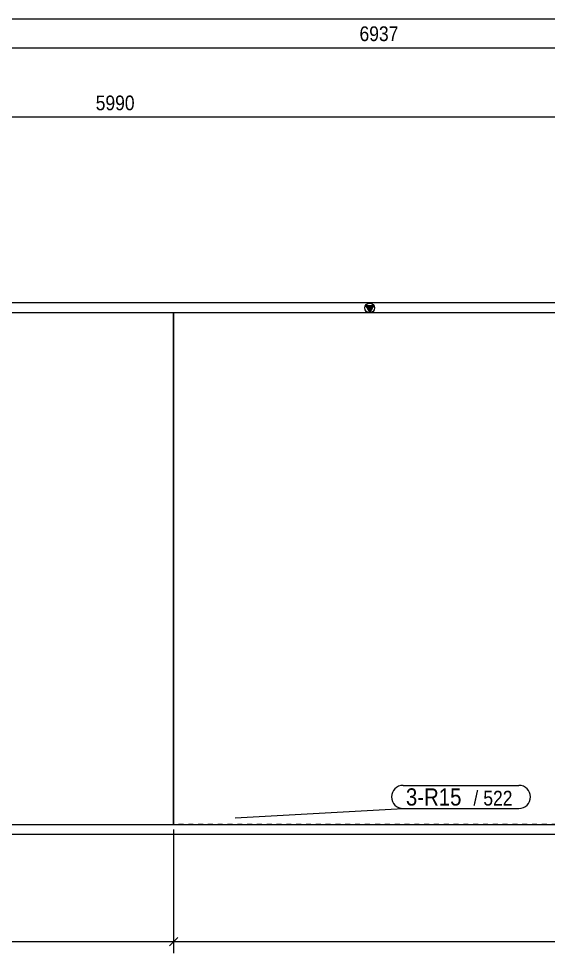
# Model space of a CAD drawing. Header units: millimetres. Extents: x 2 to 825, y 1 to 579.
# Drawn here: x 113 to 221, y 207.5 to 397.9 of the extents above; entities that cross this region are included whole.
import ezdxf

# ---------------------------------------------------------------- set-up
doc = ezdxf.new("R2010")
doc.units = ezdxf.units.MM
doc.linetypes.add('XKITLINE00', pattern=[0])
doc.linetypes.add('XKITLINE01', pattern=[4, 1, -1, 1, -1])
for name, color, linetype, lineweight in [('Dimensions', 7, 'Continuous', 0), ('Part', 2, 'Continuous', 0), ('PartMark', 7, 'Continuous', 0)]:
    doc.layers.add(name, color=color, linetype=linetype, lineweight=lineweight)
doc.styles.add('ARIAL', font='ARIAL.TTF')

# ---------------------------------------------------------------- blocks, each defined once
blk = doc.blocks.new('*A8')
at = {"layer": 'Part'}
blk.add_hatch(color=2, dxfattribs=at).paths.add_polyline_path([(183.82, 339.51), (185.42, 339.51), (184.62, 338.11)], flags=17)
at = {"layer": 'Part', "color": 2, "linetype": 'XKITLINE00', "lineweight": 0}
for p, q in [((184.62, 338.11), (183.82, 339.51)), ((183.82, 339.51), (185.42, 339.51)), ((185.42, 339.51), (184.62, 338.11)), ((144.62, 233.78), (144.62, 338.11))]:
    blk.add_line(p, q, dxfattribs=at)
at = {"layer": 'Part', "color": 7, "linetype": 'XKITLINE01', "lineweight": 0}
for p, q in [((144.62, 338.11), (184.62, 338.11)), ((184.72, 338.11), (264.72, 338.11)), ((184.62, 233.78), (144.62, 233.78)), ((264.72, 233.78), (184.72, 233.78))]:
    blk.add_line(p, q, dxfattribs=at)
at = {"layer": 'Part', "color": 2, "linetype": 'XKITLINE00', "lineweight": 0}
blk.add_circle((184.62, 339.01), 1, dxfattribs=at)
blk = doc.blocks.new('*A14')
at = {"layer": 'Part', "color": 2, "linetype": 'XKITLINE00', "lineweight": 0}
for p, q in [((41.63, 233.78), (41.63, 338.11)), ((144.62, 338.11), (144.62, 233.78))]:
    blk.add_line(p, q, dxfattribs=at)
at = {"layer": 'Part', "color": 7, "linetype": 'XKITLINE01', "lineweight": 0}
for p, q in [((41.63, 338.11), (104.52, 338.11)), ((104.62, 338.11), (144.62, 338.11)), ((41.63, 233.78), (104.52, 233.78)), ((104.62, 233.78), (144.62, 233.78))]:
    blk.add_line(p, q, dxfattribs=at)
blk = doc.blocks.new('*A15')
at = {"layer": 'Part', "color": 2, "linetype": 'XKITLINE00', "lineweight": 0}
for p, q in [((41.63, 340.11), (41.63, 338.11)), ((41.63, 340.11), (104.52, 340.11)), ((104.62, 340.11), (184.62, 340.11)), ((184.72, 340.11), (224.72, 340.11)), ((224.72, 340.11), (224.72, 338.11)), ((41.63, 338.11), (104.52, 338.11)), ((104.62, 338.11), (184.62, 338.11)), ((184.72, 338.11), (224.72, 338.11))]:
    blk.add_line(p, q, dxfattribs=at)
blk = doc.blocks.new('*A16')
at = {"layer": 'Part', "color": 2, "linetype": 'XKITLINE00', "lineweight": 0}
for p, q in [((41.63, 231.78), (41.63, 233.78)), ((41.63, 233.78), (104.52, 233.78)), ((104.62, 233.78), (184.62, 233.78)), ((184.72, 233.78), (224.72, 233.78)), ((224.72, 233.78), (224.72, 231.78)), ((104.52, 231.78), (41.63, 231.78)), ((184.62, 231.78), (104.62, 231.78)), ((224.72, 231.78), (184.72, 231.78))]:
    blk.add_line(p, q, dxfattribs=at)
blk = doc.blocks.new('*A58')
at = {"layer": 'Dimensions', "color": 7, "linetype": 'XKITLINE00', "lineweight": 0}
blk.add_line((41.63, 397.94), (598.01, 397.94), dxfattribs=at)
blk = doc.blocks.new('*A59')
at = {"layer": 'Dimensions', "color": 7, "linetype": 'XKITLINE00', "lineweight": 0}
for p, q in [((41.63, 339.11), (41.63, 380.79)), ((224.72, 339.11), (224.72, 380.79)), ((42.48, 378.79), (40.78, 377.1)), ((41.63, 377.94), (224.72, 377.94)), ((225.57, 378.79), (223.87, 377.1))]:
    blk.add_line(p, q, dxfattribs=at)
at = {"layer": 'Dimensions', "color": 3}
for p in [(41.63, 377.94), (224.72, 377.94)]:
    blk.add_point(p, dxfattribs=at)
at = {"layer": 'Dimensions', "color": 3, "style": 'ARIAL', "width": 0.85}
blk.add_text('5990', height=3, dxfattribs=at).set_placement((128.73, 379.29))
blk = doc.blocks.new('*A62')
at = {"layer": 'Dimensions', "color": 7, "linetype": 'XKITLINE00', "lineweight": 0}
blk.add_line((61.63, 392.03), (312.32, 392.03), dxfattribs=at)
at = {"layer": 'Dimensions', "color": 3, "style": 'ARIAL', "width": 0.85}
blk.add_text('6937', height=3, dxfattribs=at).set_placement((182.53, 393.38))
blk = doc.blocks.new('*A68')
at = {"layer": 'Dimensions', "color": 7, "linetype": 'XKITLINE00', "lineweight": 0}
for p, q in [((144.62, 232.78), (144.62, 207.54)), ((41.63, 230.78), (41.63, 207.54)), ((42.48, 210.79), (40.78, 209.1)), ((41.63, 209.94), (144.62, 209.94)), ((145.47, 210.79), (143.77, 209.1))]:
    blk.add_line(p, q, dxfattribs=at)
at = {"layer": 'Dimensions', "color": 3}
for p in [(41.63, 209.94), (144.62, 209.94)]:
    blk.add_point(p, dxfattribs=at)
at = {"layer": 'Dimensions', "color": 3, "style": 'ARIAL', "width": 0.85}
blk.add_text('2295', height=3, dxfattribs=at).set_placement((88.68, 211.29))
blk = doc.blocks.new('*A69')
at = {"layer": 'Dimensions', "color": 7, "linetype": 'XKITLINE00', "lineweight": 0}
for p, q in [((144.62, 232.78), (144.62, 207.54)), ((145.47, 210.79), (143.77, 209.1)), ((144.62, 209.94), (414.92, 209.94))]:
    blk.add_line(p, q, dxfattribs=at)
at = {"layer": 'Dimensions', "color": 3}
blk.add_point((144.62, 209.94), dxfattribs=at)
blk = doc.blocks.new('*A82')
at = {"layer": 'PartMark', "color": 7, "linetype": 'XKITLINE00', "lineweight": 0}
for p, q in [((191.4, 241.75), (215.05, 241.75)), ((157.16, 235.16), (191.4, 237.05)), ((191.4, 237.05), (215.05, 237.05))]:
    blk.add_line(p, q, dxfattribs=at)
for centre, start, end in [((191.4, 239.4), 90, 270), ((215.05, 239.4), 270, 90)]:
    blk.add_arc(centre, 2.35, start, end, dxfattribs=at)
at = {"layer": 'PartMark', "color": 1, "style": 'ARIAL', "width": 0.85}
blk.add_text('3-R15', height=3.5, dxfattribs=at).set_placement((192, 237.65))
at = {"layer": 'PartMark', "color": 3, "style": 'ARIAL', "width": 0.85}
for s, p in [('/', (205.76, 237.65)), ('522', (207.78, 237.65))]:
    blk.add_text(s, height=3, dxfattribs=at).set_placement(p)

msp = doc.modelspace()

# ---------------------------------------------------------------- block references
at = {"lineweight": 0}
for name in ['*A58', '*A62', '*A59', '*A15', '*A14', '*A82', '*A68', '*A16', '*A69']:
    msp.add_blockref(name, (0, 0), dxfattribs=at)
at = {"layer": 'Part', "lineweight": 0}
msp.add_blockref('*A8', (0, 0), dxfattribs=at)

doc.saveas('drawing.dxf')
